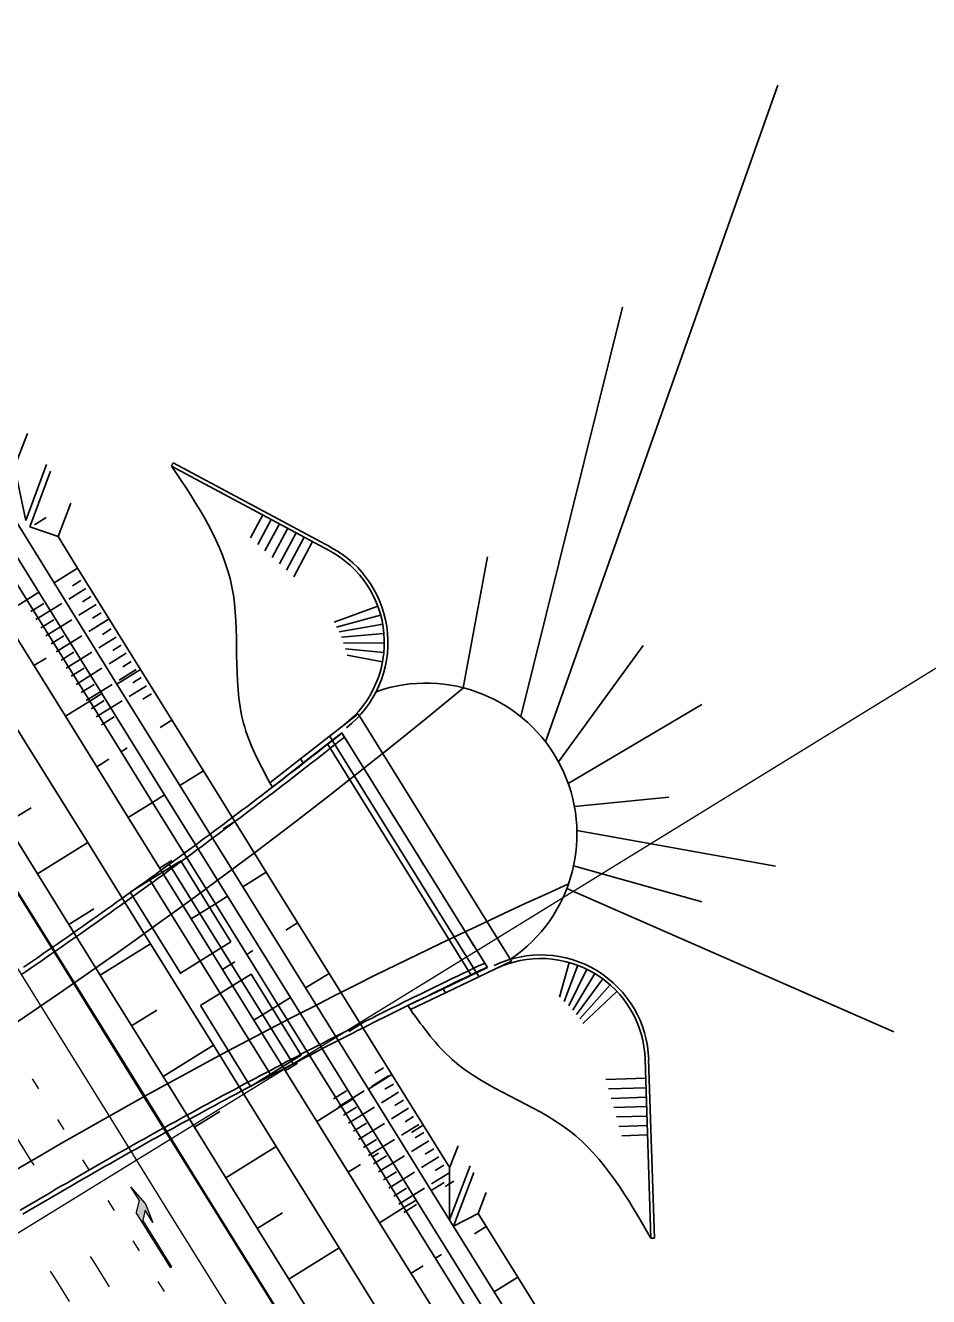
# Model space of a CAD drawing. Header units: metres. Extents: x 134219 to 139178, y 438661 to 444352.
# Drawn here: x 136397.6 to 136473.4, y 441636.1 to 441742.7 of the extents above; entities that cross this region are included whole.
import ezdxf

# ---------------------------------------------------------------- set-up
doc = ezdxf.new("R2010")
doc.units = ezdxf.units.M
doc.linetypes.add('13strp', pattern=[4, 1, -3])
doc.linetypes.add('39strp', pattern=[12, 3, -9])
doc.layers.add('Utd-ondergr-nw', color=8, linetype='13strp', lineweight=35)
doc.layers.add('X-XX-AL-AANPIJLING-S', color=7, linetype='Continuous', lineweight=25)
doc.layers.add('Utd-weg-nw', color=8, linetype='Continuous')

# ---------------------------------------------------------------- blocks, each defined once
blk = doc.blocks.new('Dwm A2 aanvulling$0$pijlre_750')
blk.add_hatch(color=256).paths.add_polyline_path([(5.2, -0.38), (4, -0.38), (5.7, -0.68), (7.5, -0.38), (6.2, -0.38), (5.45, 0.37), (0, 0.37), (0, 0.23), (4.6, 0.23)])
for p, q in [((0, 0.37), (5.45, 0.37)), ((0, 0.37), (0, 0.23)), ((0, 0.23), (4.6, 0.23)), ((5.2, -0.38), (4.6, 0.23)), ((6.2, -0.38), (5.45, 0.37)), ((4, -0.38), (5.2, -0.38)), ((5.7, -0.68), (4, -0.38)), ((5.7, -0.68), (7.5, -0.38)), ((6.2, -0.38), (7.5, -0.38))]:
    blk.add_line(p, q)

msp = doc.modelspace()

# ---------------------------------------------------------------- linework, layer by layer
at = {"layer": 'Utd-ondergr-nw', "linetype": 'Continuous'}
for p, q in [((136410.01, 441705.98), (136409.87, 441705.71)), ((136410.01, 441705.98), (136423.23, 441698.9)), ((136409.87, 441705.71), (136423.09, 441698.63)), ((136417.52, 441701.62), (136416.5, 441699.7)), ((136418.22, 441701.24), (136417.1, 441699.15)), ((136418.91, 441700.87), (136417.7, 441698.61)), ((136419.61, 441700.5), (136418.31, 441698.06)), ((136420.31, 441700.12), (136418.91, 441697.51)), ((136421, 441699.75), (136419.51, 441696.97)), ((136421.7, 441699.38), (136420.11, 441696.42)), ((136434.33, 441687.12, 5.75), (136436.38, 441698.1, -2)), ((136401.24, 441694.55), (136402.68, 441695.45)), ((136401.54, 441695.68), (136402.26, 441696.13)), ((136399.14, 441694.19), (136398.06, 441693.52)), ((136398.48, 441692.84), (136400.65, 441694.19)), ((136402.38, 441694.32), (136403.1, 441694.77)), ((136402.09, 441693.2), (136403.53, 441694.09)), ((136403.23, 441692.96), (136403.95, 441693.41)), ((136427.16, 441693.97), (136423.5, 441692.61)), ((136427.41, 441693.22), (136423.71, 441692.21)), ((136399.99, 441692.83), (136398.9, 441692.16)), ((136399.32, 441691.48), (136401.49, 441692.83)), ((136402.93, 441691.84), (136404.37, 441692.73)), ((136404.07, 441691.6), (136404.79, 441692.05)), ((136427.58, 441692.45), (136423.92, 441691.8)), ((136400.83, 441691.47), (136399.75, 441690.8)), ((136400.17, 441690.12), (136402.33, 441691.47)), ((136403.77, 441690.48), (136405.21, 441691.37)), ((136427.68, 441691.66), (136424.11, 441691.36)), ((136401.67, 441690.11), (136400.59, 441689.44)), ((136401.01, 441688.76), (136403.18, 441690.11)), ((136404.62, 441689.12), (136406.06, 441690.01)), ((136404.92, 441690.24), (136405.64, 441690.69)), ((136427.71, 441690.87), (136424.29, 441690.89)), ((136427.68, 441690.08), (136424.45, 441690.39)), ((136405.76, 441688.88), (136406.48, 441689.33)), ((136427.57, 441689.3), (136424.6, 441689.86)), ((136402.52, 441688.76), (136401.43, 441688.08)), ((136401.86, 441687.4), (136404.02, 441688.75)), ((136405.46, 441687.76), (136406.9, 441688.65)), ((136406.6, 441687.53), (136407.32, 441687.97)), ((136403.36, 441687.4), (136402.28, 441686.72)), ((136402.7, 441686.04), (136404.87, 441687.39)), ((136406.31, 441686.4), (136407.75, 441687.29)), ((136404.21, 441686.04), (136403.12, 441685.36)), ((136403.54, 441684.68), (136405.71, 441686.03)), ((136407.45, 441686.17), (136408.17, 441686.61)), ((136405.05, 441684.68), (136403.97, 441684)), ((136425.52, 441684.93), (136424.35, 441684.01)), ((136425.52, 441684.93), (136438.39, 441664.19)), ((136424.35, 441684.01), (136420.68, 441681.15)), ((136424.15, 441683.35), (136420.9, 441680.81)), ((136423.14, 441683.07), (136423.35, 441682.73)), ((136423.35, 441682.73), (136435.46, 441663.22)), ((136424.15, 441683.35), (136436.37, 441663.66)), ((136422.96, 441682.42), (136435.01, 441663.01)), ((136420.68, 441681.15), (136418.11, 441679.14)), ((136420.9, 441680.81), (136418.32, 441678.79)), ((136420.68, 441681.15), (136420.9, 441680.81)), ((136418.32, 441678.79), (136418.11, 441679.14)), ((136443.67, 441677.15, 5.75), (136451.59, 441677.93, -2)), ((136409.67, 441672.32), (136420.06, 441655.58)), ((136443.6, 441672.18, 5.75), (136454.36, 441669.16, -2)), ((136407.99, 441671.1), (136418.22, 441654.61)), ((136436.37, 441663.66), (136432.65, 441661.87)), ((136437.06, 441663.55), (136432.86, 441661.53)), ((136438.39, 441664.19), (136437.06, 441663.55)), ((136443.22, 441664.08), (136442.41, 441661.18)), ((136443.97, 441663.84), (136442.82, 441660.81)), ((136444.7, 441663.52), (136443.19, 441660.44)), ((136435.46, 441663.22), (136435.67, 441662.88)), ((136445.39, 441663.14), (136443.53, 441660.07)), ((136446.05, 441662.7), (136443.84, 441659.71)), ((136446.66, 441662.2), (136444.12, 441659.34)), ((136432.65, 441661.87), (136429.7, 441660.46)), ((136429.92, 441660.12), (136432.86, 441661.53)), ((136432.65, 441661.87), (136432.86, 441661.53)), ((136447.23, 441661.65), (136444.38, 441658.97)), ((136429.7, 441660.46), (136429.92, 441660.12)), ((136450.08, 441640.94), (136449.6, 441655.93)), ((136450.38, 441640.95), (136449.9, 441655.94)), ((136426.92, 441654.8), (136427.64, 441655.24)), ((136426.63, 441653.67), (136428.07, 441654.56)), ((136427.77, 441653.44), (136428.49, 441653.88)), ((136449.65, 441654.36), (136446.3, 441654.25)), ((136424.53, 441653.31), (136423.44, 441652.64)), ((136423.87, 441651.96), (136426.03, 441653.3)), ((136427.47, 441652.31), (136428.91, 441653.2)), ((136449.68, 441653.57), (136446.52, 441653.47)), ((136449.7, 441652.78), (136446.75, 441652.68)), ((136425.37, 441651.95), (136424.29, 441651.28)), ((136424.71, 441650.6), (136426.88, 441651.94)), ((136428.31, 441650.95), (136429.75, 441651.85)), ((136428.61, 441652.08), (136429.33, 441652.53)), ((136449.73, 441651.99), (136446.97, 441651.9)), ((136426.22, 441650.59), (136425.13, 441649.92)), ((136425.55, 441649.24), (136427.72, 441650.58)), ((136429.16, 441649.59), (136430.6, 441650.49)), ((136429.46, 441650.72), (136430.18, 441651.17)), ((136449.75, 441651.2), (136447.19, 441651.12)), ((136430.3, 441649.36), (136431.02, 441649.81)), ((136449.78, 441650.41), (136447.41, 441650.33)), ((136449.81, 441649.62), (136447.64, 441649.55)), ((136427.06, 441649.23), (136425.98, 441648.56)), ((136426.4, 441647.88), (136428.56, 441649.22)), ((136430, 441648.23), (136431.44, 441649.13)), ((136431.14, 441648), (136431.86, 441648.45)), ((136427.9, 441647.87), (136426.82, 441647.2)), ((136427.24, 441646.52), (136429.41, 441647.86)), ((136430.85, 441646.87), (136432.29, 441647.77)), ((136428.75, 441646.51), (136427.66, 441645.84)), ((136428.09, 441645.16), (136430.25, 441646.5)), ((136431.69, 441645.51), (136433.13, 441646.41)), ((136431.99, 441646.64), (136432.71, 441647.09)), ((136429.59, 441645.15), (136428.51, 441644.48)), ((136428.93, 441643.8), (136431.1, 441645.15)), ((136432.83, 441645.28), (136433.55, 441645.73)), ((136430.43, 441643.79), (136429.35, 441643.12)), ((136450.38, 441640.95), (136450.08, 441640.94))]:
    msp.add_line(p, q, dxfattribs=at)
at = {"layer": 'Utd-ondergr-nw'}
msp.add_line((136424.16, 441683.32), (136436.35, 441663.69), dxfattribs=at)
at = {"layer": 'Utd-ondergr-nw', "linetype": 'Continuous', "flags": 128}
for points in [[(136351.12, 441747.96), (136356.4, 441739.47), (136361.67, 441730.97), (136366.95, 441722.48), (136372.22, 441713.98), (136377.5, 441705.49), (136382.77, 441696.99), (136388.05, 441688.49), (136393.32, 441680), (136398.6, 441671.5), (136403.87, 441663.01), (136409.15, 441654.51), (136414.42, 441646.02), (136419.7, 441637.52), (136424.97, 441629.02), (136430.25, 441620.53), (136435.52, 441612.03), (136440.8, 441603.54)], [(136349.21, 441746.78), (136354.49, 441738.28), (136359.76, 441729.79), (136365.04, 441721.29), (136370.31, 441712.79), (136375.59, 441704.3), (136380.86, 441695.8), (136386.14, 441687.31), (136391.41, 441678.81), (136396.69, 441670.32), (136401.96, 441661.82), (136407.24, 441653.32), (136412.51, 441644.83), (136417.79, 441636.33), (136423.06, 441627.84), (136428.34, 441619.34), (136433.61, 441610.85), (136438.89, 441602.35)], [(136349.27, 441746.81), (136354.55, 441738.32), (136359.82, 441729.82), (136365.1, 441721.33), (136370.37, 441712.83), (136375.65, 441704.34), (136380.92, 441695.84), (136386.2, 441687.34), (136391.47, 441678.85), (136396.75, 441670.35), (136402.02, 441661.86), (136407.3, 441653.36), (136412.57, 441644.87), (136417.85, 441636.37), (136423.12, 441627.87), (136428.4, 441619.38), (136433.67, 441610.88), (136438.95, 441602.39)], [(136394.73, 441704.41), (136400.01, 441695.92), (136405.28, 441687.42), (136410.56, 441678.93), (136415.83, 441670.43), (136421.11, 441661.94), (136426.38, 441653.44), (136431.66, 441644.95), (136436.93, 441636.45), (136442.21, 441627.95), (136447.48, 441619.46), (136452.76, 441610.96)], [(136392.44, 441702.99), (136397.71, 441694.49), (136402.99, 441686), (136408.26, 441677.5), (136413.54, 441669.01), (136418.81, 441660.51), (136424.09, 441652.02), (136429.36, 441643.52), (136434.64, 441635.03), (136439.91, 441626.53), (136445.19, 441618.03), (136450.46, 441609.54)], [(136393.46, 441703.62), (136398.73, 441695.13), (136404.01, 441686.63), (136409.28, 441678.14), (136414.56, 441669.64), (136419.83, 441661.14), (136425.11, 441652.65), (136430.38, 441644.15), (136435.66, 441635.66), (136440.93, 441627.16), (136446.21, 441618.67), (136451.48, 441610.17)], [(136390.4, 441701.72), (136395.67, 441693.23), (136400.95, 441684.73), (136406.22, 441676.24), (136411.5, 441667.74), (136416.77, 441659.25), (136422.05, 441650.75), (136427.32, 441642.25), (136432.6, 441633.76), (136437.87, 441625.26), (136443.15, 441616.77), (136448.42, 441608.27)], [(136398.36, 441700.78), (136399.34, 441701.39)], [(136387, 441699.61), (136392.28, 441691.12), (136397.55, 441682.62), (136402.83, 441674.13), (136408.1, 441665.63), (136413.38, 441657.14), (136418.65, 441648.64), (136423.93, 441640.14), (136429.2, 441631.65), (136434.48, 441623.15), (136439.75, 441614.66), (136445.02, 441606.16)], [(136400.34, 441699.8), (136401.98, 441697.14), (136407.26, 441688.65), (136412.53, 441680.15), (136417.81, 441671.66), (136423.08, 441663.16), (136428.36, 441654.67), (136433.21, 441646.85)], [(136400.01, 441695.92), (136401.98, 441697.14)], [(136397.71, 441694.49), (136395.67, 441693.23)], [(136398.73, 441695.13), (136397.71, 441694.49)], [(136403.63, 441692.28), (136404.62, 441692.9)], [(136400.86, 441690.56), (136400.35, 441690.25)], [(136399.33, 441689.61), (136398.31, 441688.98)], [(136405.28, 441687.42), (136407.26, 441688.65)], [(136402.99, 441686), (136400.95, 441684.73)], [(136404.01, 441686.63), (136402.99, 441686)], [(136408.91, 441683.79), (136409.89, 441684.4)], [(136406.13, 441682.07), (136405.63, 441681.75)], [(136404.61, 441681.12), (136403.59, 441680.48)], [(136410.56, 441678.93), (136412.53, 441680.15)], [(136408.26, 441677.5), (136406.22, 441676.24)], [(136409.28, 441678.14), (136408.26, 441677.5)], [(136398.07, 441677.06), (136395.96, 441675.75)], [(136414.18, 441675.29), (136415.17, 441675.91)], [(136402.83, 441674.13), (136398.6, 441671.5)], [(136411.41, 441673.57), (136410.9, 441673.26)], [(136409.88, 441672.62), (136408.86, 441671.99)], [(136415.83, 441670.43), (136417.81, 441671.66)], [(136414.56, 441669.64), (136413.54, 441669.01)], [(136403.35, 441668.57), (136401.24, 441667.26)], [(136413.54, 441669.01), (136411.5, 441667.74)], [(136419.46, 441666.8), (136420.44, 441667.41)], [(136408.1, 441665.63), (136403.87, 441663.01)], [(136416.68, 441665.08), (136416.17, 441664.76)], [(136415.16, 441664.13), (136414.14, 441663.49)], [(136421.11, 441661.94), (136423.08, 441663.16)], [(136419.83, 441661.14), (136418.81, 441660.51)], [(136408.62, 441660.07), (136406.51, 441658.76)], [(136418.81, 441660.51), (136416.77, 441659.25)], [(136424.73, 441658.3), (136425.72, 441658.91)], [(136413.38, 441657.14), (136409.15, 441654.51)], [(136421.96, 441656.58), (136421.45, 441656.26)], [(136420.43, 441655.63), (136419.41, 441655)], [(136426.38, 441653.44), (136428.36, 441654.67)], [(136425.11, 441652.65), (136424.09, 441652.02)], [(136413.9, 441651.58), (136411.79, 441650.26)], [(136424.09, 441652.02), (136422.05, 441650.75)], [(136430.01, 441649.81), (136430.99, 441650.42)], [(136418.65, 441648.64), (136414.42, 441646.02)], [(136427.23, 441648.09), (136426.72, 441647.77)], [(136425.71, 441647.14), (136424.69, 441646.5)], [(136431.66, 441644.95), (136432.73, 441645.61)], [(136430.38, 441644.15), (136429.36, 441643.52)], [(136419.17, 441643.08), (136417.06, 441641.77)], [(136429.36, 441643.52), (136427.32, 441642.25)], [(136435.6, 441643.01), (136438.91, 441637.68), (136444.18, 441629.18), (136449.46, 441620.68), (136454.73, 441612.19)], [(136435.28, 441641.31), (136436.27, 441641.92)], [(136423.93, 441640.14), (136419.7, 441637.52)], [(136432.51, 441639.59), (136432, 441639.27)], [(136430.98, 441638.64), (136429.96, 441638.01)], [(136436.93, 441636.45), (136438.91, 441637.68)]]:
    msp.add_lwpolyline(points, dxfattribs=at)
at = {"layer": 'Utd-ondergr-nw', "linetype": 'Continuous', "elevation": 5.75}
for points in [[(136441.25, 441682.58), (136460.74, 441737.66)], [(136439.16, 441684.72), (136447.7, 441719.04)], [(136442.34, 441680.91), (136449.44, 441690.67)], [(136443.16, 441679.08), (136454.37, 441685.71)], [(136443.88, 441675.16), (136460.55, 441672.15)], [(136443.03, 441670.27), (136470.48, 441658.26)]]:
    msp.add_lwpolyline(points, dxfattribs=at)
at = {"layer": 'Utd-ondergr-nw', "linetype": 'Continuous'}
for points in [[(136396.69, 441705.66), (136397.76, 441708.44)], [(136396.69, 441705.66), (136397.64, 441701.15)], [(136397.64, 441701.15), (136399.38, 441705.84)], [(136397.98, 441700.61), (136399.71, 441705.3)], [(136400.34, 441699.8), (136401.4, 441702.59)], [(136397.98, 441700.61), (136400.34, 441699.8)], [(136433.2, 441646.86), (136433.91, 441648.7)], [(136433.19, 441642.48), (136434.92, 441647.01)], [(136433.2, 441646.86), (136433.19, 441642.48)], [(136433.52, 441641.95), (136435.24, 441646.47)], [(136435.59, 441643.02), (136436.26, 441644.77)], [(136433.52, 441641.95), (136435.59, 441643.02)]]:
    msp.add_lwpolyline(points, dxfattribs=at)
at = {"layer": 'Utd-ondergr-nw', "linetype": 'Continuous', "elevation": 5.75}
msp.add_lwpolyline([(136427.02, 441686.79, -0.879616), (136438.31, 441664.35)], format="xyb", dxfattribs=at)
at = {"layer": 'Utd-ondergr-nw'}
for points in [[(136397.26, 441663.07), (136397.68, 441663.35), (136398.09, 441663.63), (136398.5, 441663.92), (136398.92, 441664.2), (136399.33, 441664.49), (136399.74, 441664.77), (136400.15, 441665.06), (136400.56, 441665.34), (136400.98, 441665.63), (136401.39, 441665.91), (136401.8, 441666.2), (136402.21, 441666.49), (136402.62, 441666.77), (136403.03, 441667.06), (136403.44, 441667.35), (136403.85, 441667.64), (136404.26, 441667.93), (136404.67, 441668.22), (136405.08, 441668.51), (136405.48, 441668.8), (136405.89, 441669.09), (136406.3, 441669.39), (136406.71, 441669.68), (136407.12, 441669.97), (136407.52, 441670.26), (136407.93, 441670.56), (136408.34, 441670.85), (136408.74, 441671.15), (136409.15, 441671.44), (136409.55, 441671.74), (136409.96, 441672.03), (136410.37, 441672.33), (136410.77, 441672.62), (136411.17, 441672.92), (136411.58, 441673.22), (136411.99, 441673.52), (136412.39, 441673.81), (136412.79, 441674.12), (136413.19, 441674.41), (136413.59, 441674.71), (136414, 441675.01), (136414.4, 441675.31), (136414.8, 441675.62), (136415.2, 441675.92), (136415.61, 441676.22), (136416.01, 441676.52), (136416.41, 441676.82), (136416.81, 441677.13), (136417.21, 441677.43), (136417.61, 441677.74), (136418.01, 441678.04), (136418.41, 441678.34), (136418.81, 441678.65), (136419.21, 441678.95), (136419.61, 441679.27), (136420, 441679.57), (136420.4, 441679.88), (136420.8, 441680.18), (136421.2, 441680.49), (136421.59, 441680.8), (136421.99, 441681.11), (136422.39, 441681.42), (136422.79, 441681.73), (136423.18, 441682.04), (136423.58, 441682.35), (136423.97, 441682.66), (136424.01, 441682.69), (136424.38, 441682.99)], [(136397.45, 441663.68), (136397.86, 441663.96), (136398.28, 441664.25), (136398.69, 441664.53), (136399.1, 441664.82), (136399.51, 441665.1), (136399.93, 441665.38), (136400.34, 441665.67), (136400.75, 441665.95), (136401.16, 441666.24), (136401.57, 441666.53), (136401.98, 441666.82), (136402.39, 441667.1), (136402.8, 441667.39), (136403.21, 441667.67), (136403.62, 441667.97), (136404.03, 441668.26), (136404.44, 441668.55), (136404.84, 441668.84), (136405.25, 441669.13), (136405.66, 441669.42), (136406.07, 441669.71), (136406.47, 441670), (136406.88, 441670.3), (136407.29, 441670.59), (136407.69, 441670.88), (136408.1, 441671.18), (136408.51, 441671.47), (136408.91, 441671.76), (136409.32, 441672.06), (136409.72, 441672.35), (136410.13, 441672.65), (136410.53, 441672.95), (136410.94, 441673.24), (136411.34, 441673.54), (136411.75, 441673.84), (136412.15, 441674.14), (136412.55, 441674.44), (136412.95, 441674.74), (136413.36, 441675.03), (136413.76, 441675.33), (136414.16, 441675.63), (136414.56, 441675.94), (136414.96, 441676.24), (136415.37, 441676.54), (136415.77, 441676.84), (136416.17, 441677.14), (136416.57, 441677.45), (136416.97, 441677.75), (136417.37, 441678.05), (136417.77, 441678.36), (136418.17, 441678.66), (136418.57, 441678.97), (136418.97, 441679.27), (136419.36, 441679.58), (136419.76, 441679.89), (136420.16, 441680.19), (136420.56, 441680.5), (136420.95, 441680.81), (136421.35, 441681.12), (136421.75, 441681.43), (136422.14, 441681.73), (136422.54, 441682.05), (136422.93, 441682.36), (136423.33, 441682.67), (136423.73, 441682.98), (136423.77, 441683.01), (136424.16, 441683.32)], [(136436.15, 441664.03), (136435.73, 441663.83), (136435.68, 441663.81), (136435.23, 441663.59), (136434.77, 441663.37), (136434.32, 441663.16), (136433.86, 441662.94), (136433.41, 441662.72), (136432.96, 441662.5), (136432.51, 441662.28), (136432.05, 441662.07), (136431.6, 441661.84), (136431.15, 441661.62), (136430.7, 441661.4), (136430.24, 441661.19), (136429.79, 441660.96), (136429.34, 441660.74), (136428.89, 441660.51), (136428.44, 441660.29), (136427.99, 441660.07), (136427.54, 441659.84), (136427.09, 441659.62), (136426.64, 441659.39), (136426.2, 441659.17), (136425.74, 441658.94), (136425.3, 441658.72), (136424.85, 441658.49), (136424.4, 441658.26), (136423.95, 441658.03), (136423.51, 441657.8), (136423.06, 441657.58), (136422.61, 441657.35), (136422.17, 441657.12), (136421.72, 441656.89), (136421.27, 441656.66), (136420.83, 441656.43), (136420.39, 441656.2), (136419.94, 441655.96), (136419.49, 441655.73), (136419.05, 441655.5), (136418.6, 441655.27), (136418.16, 441655.03), (136417.71, 441654.8), (136417.27, 441654.56), (136416.83, 441654.33), (136416.38, 441654.09), (136415.94, 441653.86), (136415.5, 441653.62), (136415.06, 441653.38), (136414.62, 441653.15), (136414.17, 441652.91), (136413.73, 441652.67), (136413.29, 441652.44), (136412.85, 441652.2), (136412.41, 441651.96), (136411.97, 441651.72), (136411.53, 441651.47), (136411.09, 441651.24), (136410.65, 441651), (136410.21, 441650.75), (136409.77, 441650.51), (136409.33, 441650.27), (136408.9, 441650.03), (136408.46, 441649.78), (136408.02, 441649.54), (136407.58, 441649.29), (136407.15, 441649.05), (136406.71, 441648.8), (136406.27, 441648.56), (136405.84, 441648.31), (136405.4, 441648.07), (136404.96, 441647.82), (136404.53, 441647.57), (136404.09, 441647.32), (136403.66, 441647.08), (136403.22, 441646.83), (136402.79, 441646.58), (136402.36, 441646.33), (136401.92, 441646.08), (136401.49, 441645.83), (136401.06, 441645.58), (136400.62, 441645.33), (136400.19, 441645.08), (136399.76, 441644.82), (136399.33, 441644.57), (136398.89, 441644.32), (136398.46, 441644.06), (136398.03, 441643.81), (136397.6, 441643.56), (136397.17, 441643.3)], [(136436.35, 441663.69), (136435.9, 441663.47), (136435.85, 441663.45), (136435.4, 441663.23), (136434.94, 441663.01), (136434.49, 441662.8), (136434.04, 441662.58), (136433.58, 441662.36), (136433.13, 441662.14), (136432.68, 441661.92), (136432.22, 441661.71), (136431.77, 441661.48), (136431.33, 441661.26), (136430.87, 441661.04), (136430.42, 441660.83), (136429.97, 441660.6), (136429.52, 441660.38), (136429.07, 441660.16), (136428.62, 441659.93), (136428.17, 441659.71), (136427.72, 441659.48), (136427.27, 441659.26), (136426.82, 441659.04), (136426.38, 441658.81), (136425.92, 441658.58), (136425.48, 441658.36), (136425.03, 441658.13), (136424.58, 441657.91), (136424.13, 441657.68), (136423.69, 441657.45), (136423.24, 441657.22), (136422.79, 441656.99), (136422.35, 441656.77), (136421.9, 441656.53), (136421.46, 441656.3), (136421.01, 441656.07), (136420.57, 441655.84), (136420.12, 441655.61), (136419.68, 441655.38), (136419.23, 441655.14), (136418.79, 441654.91), (136418.34, 441654.68), (136417.9, 441654.44), (136417.46, 441654.21), (136417.01, 441653.98), (136416.57, 441653.74), (136416.13, 441653.51), (136415.69, 441653.27), (136415.25, 441653.03), (136414.8, 441652.8), (136414.36, 441652.56), (136413.92, 441652.32), (136413.48, 441652.08), (136413.04, 441651.85), (136412.6, 441651.61), (136412.16, 441651.36), (136411.72, 441651.12), (136411.28, 441650.88), (136410.84, 441650.65), (136410.4, 441650.4), (136409.97, 441650.16), (136409.53, 441649.92), (136409.09, 441649.68), (136408.65, 441649.43), (136408.22, 441649.19), (136407.78, 441648.95), (136407.34, 441648.7), (136406.91, 441648.46), (136406.47, 441648.21), (136406.03, 441647.96), (136405.6, 441647.72), (136405.16, 441647.47), (136404.73, 441647.22), (136404.29, 441646.98), (136403.86, 441646.73), (136403.42, 441646.48), (136402.99, 441646.23), (136402.56, 441645.98), (136402.12, 441645.73), (136401.69, 441645.48), (136401.26, 441645.23), (136400.82, 441644.98), (136400.39, 441644.73), (136399.96, 441644.48), (136399.53, 441644.23), (136399.1, 441643.97), (136398.66, 441643.72), (136398.23, 441643.47), (136397.8, 441643.21), (136397.37, 441642.96)]]:
    msp.add_lwpolyline(points, dxfattribs=at)
at = {"layer": 'Utd-ondergr-nw', "linetype": 'Continuous'}
for points in [[(136406.38, 441669.97), (136410.63, 441672.6), (136414.85, 441665.81), (136410.6, 441663.17)], [(136412.28, 441660.47), (136416.53, 441663.11), (136420.75, 441656.31), (136416.5, 441653.67)]]:
    msp.add_lwpolyline(points, close=True, dxfattribs=at)
for centre, radius, start, end in [((136418.96, 441690.91), 8.76, 308.004, 61.8363), ((136418.96, 441690.91), 9.06, 308.004, 61.8363), ((136128.8, 442056.55), 479.43, 294.0776, 309.5949), ((136639.87, 441233.44), 479.43, 114.2216, 129.4509), ((136440.85, 441655.65), 9.06, 1.8363, 115.6685), ((136440.85, 441655.65), 8.76, 1.8363, 115.6685)]:
    msp.add_arc(centre, radius, start, end, dxfattribs=at)
for points in [[(136418.11, 441679.14), (136417.24, 441680.77), (136414.56, 441685.84), (136416.4, 441695.94), (136412.03, 441702.47), (136409.87, 441705.71)], [(136429.92, 441660.12), (136431, 441658.62), (136434.35, 441653.96), (136444.21, 441651.13), (136448.14, 441644.32), (136450.08, 441640.94)]]:
    msp.add_open_spline(points, degree=3, knots=[0, 0, 0, 0, 5461.867508, 16961.636744, 28276.800456, 28276.800456, 28276.800456, 28276.800456], dxfattribs=at)
for points in [[(136417.17, 441701.8), (136416.53, 441700.6), (136417.17, 441701.8), (136416.53, 441700.6)], [(136417.87, 441701.43), (136417.16, 441700.11), (136417.87, 441701.43), (136417.16, 441700.11)], [(136418.57, 441701.06), (136417.8, 441699.62), (136418.57, 441701.06), (136417.8, 441699.62)], [(136419.26, 441700.68), (136418.43, 441699.13), (136419.26, 441700.68), (136418.43, 441699.13)], [(136419.96, 441700.31), (136419.07, 441698.65), (136419.96, 441700.31), (136419.07, 441698.65)], [(136420.65, 441699.94), (136419.7, 441698.16), (136420.65, 441699.94), (136419.7, 441698.16)], [(136421.35, 441699.57), (136420.34, 441697.67), (136421.35, 441699.57), (136420.34, 441697.67)], [(136422.05, 441699.19), (136420.97, 441697.18), (136422.05, 441699.19), (136420.97, 441697.18)], [(136427.02, 441694.34), (136424.62, 441693.32), (136427.02, 441694.34), (136424.62, 441693.32)], [(136427.29, 441693.6), (136424.86, 441692.81), (136427.29, 441693.6), (136424.86, 441692.82)], [(136427.5, 441692.84), (136425.07, 441692.29), (136427.5, 441692.84), (136425.07, 441692.29)], [(136427.64, 441692.06), (136425.25, 441691.74), (136427.64, 441692.06), (136425.25, 441691.74)], [(136427.71, 441691.27), (136425.39, 441691.18), (136427.71, 441691.27), (136425.39, 441691.18)], [(136427.7, 441690.48), (136425.5, 441690.59), (136427.7, 441690.48), (136425.5, 441690.59)], [(136427.63, 441689.69), (136425.58, 441689.98), (136427.63, 441689.69), (136425.58, 441689.98)], [(136427.48, 441688.91), (136425.62, 441689.35), (136427.48, 441688.92), (136425.63, 441689.35)], [(136442.84, 441664.18), (136442.41, 441662.32), (136442.84, 441664.18), (136442.41, 441662.32)], [(136443.6, 441663.97), (136442.95, 441662.01), (136443.6, 441663.97), (136442.95, 441662.01)], [(136444.34, 441663.69), (136443.46, 441661.67), (136444.34, 441663.69), (136443.46, 441661.67)], [(136445.05, 441663.34), (136443.94, 441661.31), (136445.05, 441663.34), (136443.94, 441661.3)], [(136445.73, 441662.93), (136444.38, 441660.92), (136445.73, 441662.93), (136444.38, 441660.92)], [(136446.36, 441662.46), (136444.79, 441660.52), (136446.36, 441662.46), (136444.79, 441660.52)], [(136446.95, 441661.93), (136445.17, 441660.1), (136446.95, 441661.93), (136445.17, 441660.1)], [(136447.49, 441661.36), (136445.52, 441659.66), (136447.49, 441661.36), (136445.52, 441659.66)], [(136449.64, 441654.75), (136447.36, 441654.68), (136449.64, 441654.75), (136447.36, 441654.68)], [(136449.67, 441653.96), (136447.52, 441653.89), (136449.67, 441653.96), (136447.52, 441653.89)], [(136449.69, 441653.17), (136447.67, 441653.11), (136449.69, 441653.17), (136447.67, 441653.11)], [(136449.72, 441652.38), (136447.83, 441652.32), (136449.72, 441652.38), (136447.83, 441652.32)], [(136449.74, 441651.59), (136447.98, 441651.54), (136449.74, 441651.59), (136447.98, 441651.54)], [(136449.77, 441650.81), (136448.14, 441650.75), (136449.77, 441650.81), (136448.14, 441650.75)], [(136449.79, 441650.02), (136448.3, 441649.97), (136449.79, 441650.02), (136448.3, 441649.97)], [(136449.82, 441649.23), (136448.45, 441649.18), (136449.82, 441649.23), (136448.45, 441649.18)]]:
    msp.add_trace(points, dxfattribs=at)
at = {"layer": 'Utd-weg-nw', "linetype": '13strp', "flags": 128}
msp.add_lwpolyline([(136134.43, 442079.1), (136137.39, 442074.32), (136142.67, 442065.82), (136147.94, 442057.33), (136153.22, 442048.83), (136158.49, 442040.34), (136163.77, 442031.84), (136169.04, 442023.35), (136174.32, 442014.85), (136179.59, 442006.35), (136184.87, 441997.86), (136190.14, 441989.36), (136195.42, 441980.87), (136200.69, 441972.37), (136205.97, 441963.88), (136211.24, 441955.38), (136216.52, 441946.89), (136221.79, 441938.39), (136227.07, 441929.89), (136232.34, 441921.4), (136237.62, 441912.9), (136242.89, 441904.41), (136248.17, 441895.91), (136253.44, 441887.42), (136258.72, 441878.92), (136263.99, 441870.43), (136269.27, 441861.93), (136274.54, 441853.43), (136279.82, 441844.94), (136285.09, 441836.44), (136290.37, 441827.95), (136295.64, 441819.45), (136300.92, 441810.96), (136306.19, 441802.46), (136311.47, 441793.97), (136316.74, 441785.47), (136322.02, 441776.97), (136327.29, 441768.48), (136332.57, 441759.98), (136337.84, 441751.49), (136343.12, 441742.99), (136348.39, 441734.5), (136353.67, 441726), (136358.94, 441717.5), (136364.22, 441709.01), (136369.49, 441700.51), (136374.77, 441692.02), (136380.04, 441683.52), (136385.32, 441675.03), (136390.59, 441666.53), (136395.87, 441658.04), (136401.14, 441649.54), (136406.42, 441641.04), (136411.69, 441632.55), (136416.97, 441624.05), (136422.24, 441615.56), (136427.52, 441607.06), (136432.79, 441598.57)], dxfattribs=at)
at = {"layer": 'Utd-weg-nw', "linetype": '39strp', "flags": 128}
for points in [[(136130.85, 442077.79), (136134.23, 442072.35), (136139.51, 442063.86), (136144.78, 442055.36), (136150.05, 442046.87), (136155.33, 442038.37), (136160.6, 442029.88), (136165.88, 442021.38), (136171.15, 442012.89), (136176.43, 442004.39), (136181.7, 441995.89), (136186.98, 441987.4), (136192.25, 441978.9), (136197.53, 441970.41), (136202.8, 441961.91), (136208.08, 441953.42), (136213.35, 441944.92), (136218.63, 441936.43), (136223.9, 441927.93), (136229.18, 441919.43), (136234.45, 441910.94), (136239.73, 441902.44), (136245, 441893.95), (136250.28, 441885.45), (136255.55, 441876.96), (136260.83, 441868.46), (136266.1, 441859.96), (136271.38, 441851.47), (136276.65, 441842.97), (136281.93, 441834.48), (136287.2, 441825.98), (136292.48, 441817.49), (136297.75, 441808.99), (136303.03, 441800.5), (136308.3, 441792), (136313.58, 441783.5), (136318.85, 441775.01), (136324.13, 441766.51), (136329.4, 441758.02), (136334.68, 441749.52), (136339.95, 441741.03), (136345.23, 441732.53), (136350.5, 441724.04), (136355.78, 441715.54), (136361.05, 441707.04), (136366.33, 441698.55), (136371.6, 441690.05), (136376.88, 441681.56), (136382.15, 441673.06), (136387.43, 441664.57), (136392.7, 441656.07), (136397.98, 441647.58), (136403.25, 441639.08), (136408.53, 441630.58), (136413.8, 441622.09), (136419.08, 441613.59), (136424.35, 441605.1), (136429.63, 441596.6)], [(136127.5, 442076.56), (136131.26, 442070.51), (136136.53, 442062.01), (136141.81, 442053.52), (136147.08, 442045.02), (136152.36, 442036.53), (136157.63, 442028.03), (136162.91, 442019.53), (136168.18, 442011.04), (136173.46, 442002.54), (136178.73, 441994.05), (136184.01, 441985.55), (136189.28, 441977.06), (136194.56, 441968.56), (136199.83, 441960.07), (136205.11, 441951.57), (136210.38, 441943.07), (136215.66, 441934.58), (136220.93, 441926.08), (136226.21, 441917.59), (136231.48, 441909.09), (136236.76, 441900.6), (136242.03, 441892.1), (136247.31, 441883.61), (136252.58, 441875.11), (136257.86, 441866.61), (136263.13, 441858.12), (136268.4, 441849.62), (136273.68, 441841.13), (136278.95, 441832.63), (136284.23, 441824.14), (136289.5, 441815.64), (136294.78, 441807.15), (136300.05, 441798.65), (136305.33, 441790.15), (136310.6, 441781.66), (136315.88, 441773.16), (136321.15, 441764.67), (136326.43, 441756.17), (136331.7, 441747.68), (136336.98, 441739.18), (136342.25, 441730.68), (136347.53, 441722.19), (136352.8, 441713.69), (136358.08, 441705.2), (136363.35, 441696.7), (136368.63, 441688.21), (136373.9, 441679.71), (136379.18, 441671.22), (136384.45, 441662.72), (136389.73, 441654.22), (136395, 441645.73), (136400.28, 441637.23), (136405.55, 441628.74), (136410.83, 441620.24), (136416.1, 441611.75), (136421.38, 441603.25), (136426.65, 441594.76)]]:
    msp.add_lwpolyline(points, dxfattribs=at)
at = {"layer": 'Utd-weg-nw', "linetype": 'Continuous', "flags": 128}
msp.add_lwpolyline([(136346.37, 441745.01), (136351.64, 441736.51), (136356.92, 441728.02), (136362.19, 441719.52), (136367.47, 441711.03), (136372.74, 441702.53), (136378.02, 441694.04), (136383.29, 441685.54), (136388.57, 441677.04), (136393.84, 441668.55), (136399.12, 441660.05), (136404.39, 441651.56), (136409.67, 441643.06), (136414.94, 441634.57), (136420.22, 441626.07), (136425.49, 441617.58), (136430.77, 441609.08), (136436.04, 441600.58)], dxfattribs=at)
at = {"layer": 'X-XX-AL-AANPIJLING-S'}
msp.add_line((136511.4, 441711.76), (136390, 441637.08), dxfattribs=at)

# ---------------------------------------------------------------- block references
at = {"layer": 'Utd-weg-nw', "linetype": 'Continuous', "rotation": 121.8350477341934}
msp.add_blockref('Dwm A2 aanvulling$0$pijlre_750', (136410.08, 441638.68), dxfattribs=at)

doc.saveas('drawing.dxf')
